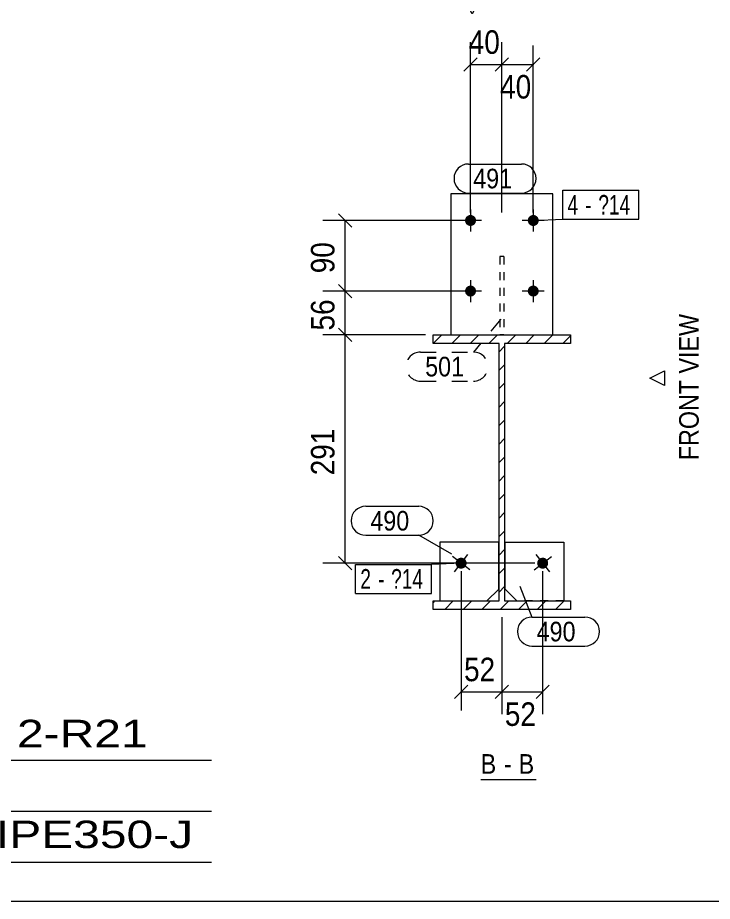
# Model space of a CAD drawing. Header units: millimetres. Extents: x 2 to 825, y 1 to 579.
# Drawn here: x 242.8 to 331.4, y 5 to 117.7 of the extents above; entities that cross this region are included whole.
import ezdxf

# ---------------------------------------------------------------- set-up
doc = ezdxf.new("R2010")
doc.units = ezdxf.units.MM
for name, pattern in [('XKITLINE00', [0]), ('XKITLINE01', [4, 1, -1, 1, -1]), ('XKITLINE02', [4, 2, -2])]:
    doc.linetypes.add(name, pattern=pattern)
for name, color, linetype, lineweight in [('Bolt', 3, 'Continuous', 0), ('BoltMark', 7, 'Continuous', 0), ('Dimensions', 7, 'Continuous', 0), ('DrawingSheet', 5, 'Continuous', 0), ('OtherObjectType', 7, 'Continuous', 0), ('Part', 2, 'Continuous', 0), ('PartMark', 7, 'Continuous', 0)]:
    doc.layers.add(name, color=color, linetype=linetype, lineweight=lineweight)
doc.styles.add('ARIAL', font='ARIAL.TTF')
doc.styles.add('ARIAL_NARROW', font='ARIALN.TTF')

# ---------------------------------------------------------------- blocks, each defined once
blk = doc.blocks.new('*A1')
at = {"layer": 'Part', "color": 7, "linetype": 'XKITLINE00', "lineweight": 0}
for p, q in [((295.78, 76.12), (296.88, 77.22)), ((298.14, 76.12), (299.24, 77.22)), ((300.5, 76.12), (301.6, 77.22)), ((302.86, 76.12), (303.96, 77.22)), ((305.21, 76.12), (306.31, 77.22)), ((307.57, 76.12), (308.67, 77.22)), ((309.93, 76.12), (311.03, 77.22)), ((312.29, 76.12), (313.28, 77.12)), ((295.78, 76.12), (295.78, 76.12)), ((304.18, 75.09), (304.88, 75.79)), ((304.18, 72.73), (304.88, 73.43)), ((304.18, 70.38), (304.88, 71.08)), ((304.18, 68.02), (304.88, 68.72)), ((304.18, 65.66), (304.88, 66.36)), ((304.18, 63.3), (304.88, 64)), ((304.18, 60.95), (304.88, 61.65)), ((304.18, 58.59), (304.88, 59.29)), ((304.18, 56.23), (304.88, 56.93)), ((304.18, 53.87), (304.88, 54.57)), ((304.18, 51.52), (304.88, 52.22)), ((304.18, 49.16), (304.88, 49.86)), ((304.18, 46.8), (304.88, 47.5)), ((304.18, 44.44), (304.88, 45.14)), ((295.79, 43.12), (295.99, 43.32)), ((297.24, 42.22), (298.34, 43.32)), ((299.6, 42.22), (300.7, 43.32)), ((301.96, 42.22), (303.06, 43.32)), ((304.32, 42.22), (305.42, 43.32)), ((306.67, 42.22), (307.77, 43.32)), ((309.03, 42.22), (310.13, 43.32)), ((311.39, 42.22), (312.49, 43.32))]:
    blk.add_line(p, q, dxfattribs=at)
blk = doc.blocks.new('*A114')
at = {"layer": 'Bolt'}
blk.add_hatch(color=3, dxfattribs=at).paths.add_polyline_path([(298.88, 47.59), (298.85, 47.61), (298.83, 47.64), (298.81, 47.66), (298.78, 47.69), (298.76, 47.72), (298.74, 47.74), (298.73, 47.77), (298.71, 47.8), (298.7, 47.83), (298.68, 47.87), (298.67, 47.9), (298.66, 47.93), (298.65, 47.96), (298.65, 48), (298.64, 48.03), (298.64, 48.07), (298.63, 48.1), (298.63, 48.14), (298.64, 48.17), (298.64, 48.2), (298.64, 48.24), (298.65, 48.27), (298.66, 48.3), (298.67, 48.34), (298.68, 48.37), (298.69, 48.4), (298.71, 48.43), (298.73, 48.46), (298.74, 48.49), (298.76, 48.52), (298.78, 48.55), (298.8, 48.58), (298.83, 48.6), (298.85, 48.63), (298.88, 48.65), (298.9, 48.67), (298.93, 48.69), (298.96, 48.71), (298.99, 48.73), (299.02, 48.74), (299.05, 48.76), (299.08, 48.77), (299.11, 48.78), (299.15, 48.79), (299.18, 48.8), (299.21, 48.81), (299.25, 48.81), (299.28, 48.82), (299.32, 48.82), (299.35, 48.82), (299.38, 48.82), (299.42, 48.81), (299.45, 48.81), (299.49, 48.8), (299.52, 48.79), (299.55, 48.78), (299.59, 48.77), (299.62, 48.76), (299.65, 48.75), (299.68, 48.73), (299.71, 48.71), (299.74, 48.69), (299.76, 48.67), (299.79, 48.65), (299.82, 48.63), (299.84, 48.6), (299.86, 48.58), (299.89, 48.55), (299.91, 48.52), (299.93, 48.49), (299.94, 48.47), (299.96, 48.44), (299.97, 48.4), (299.99, 48.37), (300, 48.34), (300.01, 48.31), (300.02, 48.27), (300.02, 48.24), (300.03, 48.21), (300.03, 48.17), (300.03, 48.14), (300.03, 48.1), (300.03, 48.07), (300.03, 48.03), (300.02, 48), (300.02, 47.97), (300.01, 47.93), (300, 47.9), (299.99, 47.87), (299.98, 47.84), (299.96, 47.81), (299.94, 47.78), (299.93, 47.75), (299.91, 47.72), (299.89, 47.69), (299.87, 47.66), (299.84, 47.64), (299.82, 47.61), (299.79, 47.59), (299.77, 47.57), (299.74, 47.55), (299.71, 47.53), (299.68, 47.51), (299.65, 47.49), (299.62, 47.48), (299.59, 47.47), (299.56, 47.46), (299.52, 47.45), (299.49, 47.44), (299.46, 47.43), (299.42, 47.42), (299.39, 47.42), (299.35, 47.42), (299.32, 47.42), (299.28, 47.42), (299.25, 47.42), (299.22, 47.43), (299.18, 47.44), (299.15, 47.44), (299.12, 47.45), (299.08, 47.47), (299.05, 47.48), (299.02, 47.49), (298.99, 47.51), (298.96, 47.53), (298.93, 47.55), (298.91, 47.57)], flags=17)
at = {"layer": 'Bolt', "color": 3, "linetype": 'XKITLINE00', "lineweight": 0}
for p, q in [((300.44, 47.26), (298.23, 48.98)), ((298.48, 47.01), (300.19, 49.22))]:
    blk.add_line(p, q, dxfattribs=at)
blk = doc.blocks.new('*A115')
at = {"layer": 'Bolt'}
blk.add_hatch(color=3, dxfattribs=at).paths.add_polyline_path([(309.33, 48.69), (309.36, 48.71), (309.39, 48.73), (309.42, 48.75), (309.45, 48.76), (309.48, 48.77), (309.52, 48.78), (309.55, 48.79), (309.58, 48.8), (309.62, 48.81), (309.65, 48.81), (309.68, 48.82), (309.72, 48.82), (309.75, 48.82), (309.79, 48.82), (309.82, 48.81), (309.86, 48.81), (309.89, 48.8), (309.92, 48.79), (309.96, 48.78), (309.99, 48.77), (310.02, 48.76), (310.05, 48.74), (310.08, 48.73), (310.11, 48.71), (310.14, 48.69), (310.17, 48.67), (310.19, 48.65), (310.22, 48.63), (310.24, 48.6), (310.27, 48.58), (310.29, 48.55), (310.31, 48.52), (310.33, 48.49), (310.34, 48.46), (310.36, 48.43), (310.38, 48.4), (310.39, 48.37), (310.4, 48.34), (310.41, 48.3), (310.42, 48.27), (310.42, 48.24), (310.43, 48.2), (310.43, 48.17), (310.43, 48.14), (310.43, 48.1), (310.43, 48.07), (310.43, 48.03), (310.42, 48), (310.42, 47.96), (310.41, 47.93), (310.4, 47.9), (310.39, 47.87), (310.37, 47.83), (310.36, 47.8), (310.34, 47.77), (310.33, 47.74), (310.31, 47.72), (310.29, 47.69), (310.26, 47.66), (310.24, 47.64), (310.22, 47.61), (310.19, 47.59), (310.16, 47.57), (310.14, 47.55), (310.11, 47.53), (310.08, 47.51), (310.05, 47.49), (310.02, 47.48), (309.99, 47.47), (309.95, 47.45), (309.92, 47.44), (309.89, 47.44), (309.85, 47.43), (309.82, 47.42), (309.78, 47.42), (309.75, 47.42), (309.72, 47.42), (309.68, 47.42), (309.65, 47.42), (309.61, 47.43), (309.58, 47.44), (309.55, 47.45), (309.51, 47.46), (309.48, 47.47), (309.45, 47.48), (309.42, 47.49), (309.39, 47.51), (309.36, 47.53), (309.33, 47.55), (309.3, 47.57), (309.28, 47.59), (309.25, 47.61), (309.23, 47.64), (309.2, 47.66), (309.18, 47.69), (309.16, 47.72), (309.14, 47.75), (309.13, 47.78), (309.11, 47.81), (309.09, 47.84), (309.08, 47.87), (309.07, 47.9), (309.06, 47.93), (309.05, 47.97), (309.04, 48), (309.04, 48.03), (309.04, 48.07), (309.03, 48.1), (309.03, 48.14), (309.04, 48.17), (309.04, 48.21), (309.05, 48.24), (309.05, 48.27), (309.06, 48.31), (309.07, 48.34), (309.08, 48.37), (309.1, 48.4), (309.11, 48.44), (309.13, 48.47), (309.14, 48.49), (309.16, 48.52), (309.18, 48.55), (309.21, 48.58), (309.23, 48.6), (309.25, 48.63), (309.28, 48.65), (309.31, 48.67)], flags=17)
at = {"layer": 'Bolt', "color": 3, "linetype": 'XKITLINE00', "lineweight": 0}
for p, q in [((308.63, 47.26), (310.84, 48.98)), ((308.88, 49.22), (310.59, 47.01))]:
    blk.add_line(p, q, dxfattribs=at)
blk = doc.blocks.new('*A116')
at = {"layer": 'Bolt'}
for points in [[(301.23, 91.79), (301.23, 91.75), (301.23, 91.72), (301.22, 91.68), (301.21, 91.65), (301.2, 91.62), (301.19, 91.58), (301.18, 91.55), (301.17, 91.52), (301.15, 91.49), (301.14, 91.46), (301.12, 91.43), (301.1, 91.4), (301.08, 91.38), (301.05, 91.35), (301.03, 91.32), (301, 91.3), (300.98, 91.28), (300.95, 91.26), (300.92, 91.24), (300.89, 91.22), (300.86, 91.2), (300.83, 91.19), (300.8, 91.17), (300.77, 91.16), (300.74, 91.15), (300.7, 91.14), (300.67, 91.13), (300.64, 91.13), (300.6, 91.12), (300.57, 91.12), (300.53, 91.12), (300.5, 91.12), (300.47, 91.12), (300.43, 91.13), (300.4, 91.13), (300.36, 91.14), (300.33, 91.15), (300.3, 91.16), (300.27, 91.17), (300.24, 91.19), (300.2, 91.2), (300.17, 91.22), (300.15, 91.24), (300.12, 91.26), (300.09, 91.28), (300.06, 91.3), (300.04, 91.32), (300.02, 91.35), (299.99, 91.38), (299.97, 91.4), (299.95, 91.43), (299.93, 91.46), (299.92, 91.49), (299.9, 91.52), (299.89, 91.55), (299.88, 91.58), (299.86, 91.62), (299.86, 91.65), (299.85, 91.68), (299.84, 91.72), (299.84, 91.75), (299.84, 91.79), (299.83, 91.82), (299.84, 91.85), (299.84, 91.89), (299.84, 91.92), (299.85, 91.96), (299.86, 91.99), (299.86, 92.02), (299.88, 92.06), (299.89, 92.09), (299.9, 92.12), (299.92, 92.15), (299.93, 92.18), (299.95, 92.21), (299.97, 92.24), (299.99, 92.26), (300.02, 92.29), (300.04, 92.31), (300.06, 92.34), (300.09, 92.36), (300.12, 92.38), (300.15, 92.4), (300.17, 92.42), (300.2, 92.44), (300.24, 92.45), (300.27, 92.47), (300.3, 92.48), (300.33, 92.49), (300.36, 92.5), (300.4, 92.51), (300.43, 92.51), (300.47, 92.52), (300.5, 92.52), (300.53, 92.52), (300.57, 92.52), (300.6, 92.52), (300.64, 92.51), (300.67, 92.51), (300.7, 92.5), (300.74, 92.49), (300.77, 92.48), (300.8, 92.47), (300.83, 92.45), (300.86, 92.44), (300.89, 92.42), (300.92, 92.4), (300.95, 92.38), (300.98, 92.36), (301, 92.34), (301.03, 92.31), (301.05, 92.29), (301.08, 92.26), (301.1, 92.24), (301.12, 92.21), (301.14, 92.18), (301.15, 92.15), (301.17, 92.12), (301.18, 92.09), (301.19, 92.06), (301.2, 92.02), (301.21, 91.99), (301.22, 91.96), (301.23, 91.92), (301.23, 91.89), (301.23, 91.85), (301.23, 91.82)], [(309.23, 91.79), (309.23, 91.75), (309.23, 91.72), (309.22, 91.68), (309.21, 91.65), (309.2, 91.62), (309.19, 91.58), (309.18, 91.55), (309.17, 91.52), (309.15, 91.49), (309.14, 91.46), (309.12, 91.43), (309.1, 91.4), (309.08, 91.38), (309.05, 91.35), (309.03, 91.32), (309, 91.3), (308.98, 91.28), (308.95, 91.26), (308.92, 91.24), (308.89, 91.22), (308.86, 91.2), (308.83, 91.19), (308.8, 91.17), (308.77, 91.16), (308.74, 91.15), (308.7, 91.14), (308.67, 91.13), (308.64, 91.13), (308.6, 91.12), (308.57, 91.12), (308.53, 91.12), (308.5, 91.12), (308.47, 91.12), (308.43, 91.13), (308.4, 91.13), (308.36, 91.14), (308.33, 91.15), (308.3, 91.16), (308.27, 91.17), (308.24, 91.19), (308.2, 91.2), (308.17, 91.22), (308.15, 91.24), (308.12, 91.26), (308.09, 91.28), (308.06, 91.3), (308.04, 91.32), (308.02, 91.35), (307.99, 91.38), (307.97, 91.4), (307.95, 91.43), (307.93, 91.46), (307.92, 91.49), (307.9, 91.52), (307.89, 91.55), (307.88, 91.58), (307.86, 91.62), (307.86, 91.65), (307.85, 91.68), (307.84, 91.72), (307.84, 91.75), (307.84, 91.79), (307.83, 91.82), (307.84, 91.85), (307.84, 91.89), (307.84, 91.92), (307.85, 91.96), (307.86, 91.99), (307.86, 92.02), (307.88, 92.06), (307.89, 92.09), (307.9, 92.12), (307.92, 92.15), (307.93, 92.18), (307.95, 92.21), (307.97, 92.24), (307.99, 92.26), (308.02, 92.29), (308.04, 92.31), (308.06, 92.34), (308.09, 92.36), (308.12, 92.38), (308.15, 92.4), (308.17, 92.42), (308.2, 92.44), (308.24, 92.45), (308.27, 92.47), (308.3, 92.48), (308.33, 92.49), (308.36, 92.5), (308.4, 92.51), (308.43, 92.51), (308.47, 92.52), (308.5, 92.52), (308.53, 92.52), (308.57, 92.52), (308.6, 92.52), (308.64, 92.51), (308.67, 92.51), (308.7, 92.5), (308.74, 92.49), (308.77, 92.48), (308.8, 92.47), (308.83, 92.45), (308.86, 92.44), (308.89, 92.42), (308.92, 92.4), (308.95, 92.38), (308.98, 92.36), (309, 92.34), (309.03, 92.31), (309.05, 92.29), (309.08, 92.26), (309.1, 92.24), (309.12, 92.21), (309.14, 92.18), (309.15, 92.15), (309.17, 92.12), (309.18, 92.09), (309.19, 92.06), (309.2, 92.02), (309.21, 91.99), (309.22, 91.96), (309.23, 91.92), (309.23, 91.89), (309.23, 91.85), (309.23, 91.82)], [(301.23, 82.79), (301.23, 82.75), (301.23, 82.72), (301.22, 82.68), (301.21, 82.65), (301.2, 82.62), (301.19, 82.58), (301.18, 82.55), (301.17, 82.52), (301.15, 82.49), (301.14, 82.46), (301.12, 82.43), (301.1, 82.4), (301.08, 82.38), (301.05, 82.35), (301.03, 82.32), (301, 82.3), (300.98, 82.28), (300.95, 82.26), (300.92, 82.24), (300.89, 82.22), (300.86, 82.2), (300.83, 82.19), (300.8, 82.17), (300.77, 82.16), (300.74, 82.15), (300.7, 82.14), (300.67, 82.13), (300.64, 82.13), (300.6, 82.12), (300.57, 82.12), (300.53, 82.12), (300.5, 82.12), (300.47, 82.12), (300.43, 82.13), (300.4, 82.13), (300.36, 82.14), (300.33, 82.15), (300.3, 82.16), (300.27, 82.17), (300.24, 82.19), (300.2, 82.2), (300.17, 82.22), (300.15, 82.24), (300.12, 82.26), (300.09, 82.28), (300.06, 82.3), (300.04, 82.32), (300.02, 82.35), (299.99, 82.38), (299.97, 82.4), (299.95, 82.43), (299.93, 82.46), (299.92, 82.49), (299.9, 82.52), (299.89, 82.55), (299.88, 82.58), (299.86, 82.62), (299.86, 82.65), (299.85, 82.68), (299.84, 82.72), (299.84, 82.75), (299.84, 82.79), (299.83, 82.82), (299.84, 82.85), (299.84, 82.89), (299.84, 82.92), (299.85, 82.96), (299.86, 82.99), (299.86, 83.02), (299.88, 83.06), (299.89, 83.09), (299.9, 83.12), (299.92, 83.15), (299.93, 83.18), (299.95, 83.21), (299.97, 83.24), (299.99, 83.26), (300.02, 83.29), (300.04, 83.31), (300.06, 83.34), (300.09, 83.36), (300.12, 83.38), (300.15, 83.4), (300.17, 83.42), (300.2, 83.44), (300.24, 83.45), (300.27, 83.47), (300.3, 83.48), (300.33, 83.49), (300.36, 83.5), (300.4, 83.51), (300.43, 83.51), (300.47, 83.52), (300.5, 83.52), (300.53, 83.52), (300.57, 83.52), (300.6, 83.52), (300.64, 83.51), (300.67, 83.51), (300.7, 83.5), (300.74, 83.49), (300.77, 83.48), (300.8, 83.47), (300.83, 83.45), (300.86, 83.44), (300.89, 83.42), (300.92, 83.4), (300.95, 83.38), (300.98, 83.36), (301, 83.34), (301.03, 83.31), (301.05, 83.29), (301.08, 83.26), (301.1, 83.24), (301.12, 83.21), (301.14, 83.18), (301.15, 83.15), (301.17, 83.12), (301.18, 83.09), (301.19, 83.06), (301.2, 83.02), (301.21, 82.99), (301.22, 82.96), (301.23, 82.92), (301.23, 82.89), (301.23, 82.85), (301.23, 82.82)], [(309.23, 82.79), (309.23, 82.75), (309.23, 82.72), (309.22, 82.68), (309.21, 82.65), (309.2, 82.62), (309.19, 82.58), (309.18, 82.55), (309.17, 82.52), (309.15, 82.49), (309.14, 82.46), (309.12, 82.43), (309.1, 82.4), (309.08, 82.38), (309.05, 82.35), (309.03, 82.32), (309, 82.3), (308.98, 82.28), (308.95, 82.26), (308.92, 82.24), (308.89, 82.22), (308.86, 82.2), (308.83, 82.19), (308.8, 82.17), (308.77, 82.16), (308.74, 82.15), (308.7, 82.14), (308.67, 82.13), (308.64, 82.13), (308.6, 82.12), (308.57, 82.12), (308.53, 82.12), (308.5, 82.12), (308.47, 82.12), (308.43, 82.13), (308.4, 82.13), (308.36, 82.14), (308.33, 82.15), (308.3, 82.16), (308.27, 82.17), (308.24, 82.19), (308.2, 82.2), (308.17, 82.22), (308.15, 82.24), (308.12, 82.26), (308.09, 82.28), (308.06, 82.3), (308.04, 82.32), (308.02, 82.35), (307.99, 82.38), (307.97, 82.4), (307.95, 82.43), (307.93, 82.46), (307.92, 82.49), (307.9, 82.52), (307.89, 82.55), (307.88, 82.58), (307.86, 82.62), (307.86, 82.65), (307.85, 82.68), (307.84, 82.72), (307.84, 82.75), (307.84, 82.79), (307.83, 82.82), (307.84, 82.85), (307.84, 82.89), (307.84, 82.92), (307.85, 82.96), (307.86, 82.99), (307.86, 83.02), (307.88, 83.06), (307.89, 83.09), (307.9, 83.12), (307.92, 83.15), (307.93, 83.18), (307.95, 83.21), (307.97, 83.24), (307.99, 83.26), (308.02, 83.29), (308.04, 83.31), (308.06, 83.34), (308.09, 83.36), (308.12, 83.38), (308.15, 83.4), (308.17, 83.42), (308.2, 83.44), (308.24, 83.45), (308.27, 83.47), (308.3, 83.48), (308.33, 83.49), (308.36, 83.5), (308.4, 83.51), (308.43, 83.51), (308.47, 83.52), (308.5, 83.52), (308.53, 83.52), (308.57, 83.52), (308.6, 83.52), (308.64, 83.51), (308.67, 83.51), (308.7, 83.5), (308.74, 83.49), (308.77, 83.48), (308.8, 83.47), (308.83, 83.45), (308.86, 83.44), (308.89, 83.42), (308.92, 83.4), (308.95, 83.38), (308.98, 83.36), (309, 83.34), (309.03, 83.31), (309.05, 83.29), (309.08, 83.26), (309.1, 83.24), (309.12, 83.21), (309.14, 83.18), (309.15, 83.15), (309.17, 83.12), (309.18, 83.09), (309.19, 83.06), (309.2, 83.02), (309.21, 82.99), (309.22, 82.96), (309.23, 82.92), (309.23, 82.89), (309.23, 82.85), (309.23, 82.82)]]:
    blk.add_hatch(color=3, dxfattribs=at).paths.add_polyline_path(points, flags=17)
at = {"layer": 'Bolt', "color": 3, "linetype": 'XKITLINE00', "lineweight": 0}
for p, q in [((300.53, 93.22), (300.53, 90.42)), ((308.53, 93.22), (308.53, 90.42)), ((301.93, 91.82), (299.13, 91.82)), ((309.93, 91.82), (307.13, 91.82)), ((300.53, 84.22), (300.53, 81.42)), ((308.53, 84.22), (308.53, 81.42)), ((301.93, 82.82), (299.13, 82.82)), ((309.93, 82.82), (307.13, 82.82))]:
    blk.add_line(p, q, dxfattribs=at)
blk = doc.blocks.new('*A117')
at = {"layer": 'Part', "color": 2, "linetype": 'XKITLINE00', "lineweight": 0}
for p, q in [((295.78, 76.12), (295.78, 77.22)), ((295.78, 77.22), (313.28, 77.22)), ((313.28, 77.22), (313.28, 76.12)), ((304.18, 76.12), (295.78, 76.12)), ((304.18, 43.32), (304.18, 76.12)), ((313.28, 76.12), (304.88, 76.12)), ((304.88, 76.12), (304.88, 43.32)), ((295.78, 42.22), (295.78, 43.32)), ((295.78, 43.32), (304.18, 43.32)), ((304.88, 43.32), (313.28, 43.32)), ((313.28, 43.32), (313.28, 42.22)), ((313.28, 42.22), (295.78, 42.22))]:
    blk.add_line(p, q, dxfattribs=at)
blk = doc.blocks.new('*A118')
at = {"layer": 'Part', "color": 2, "linetype": 'XKITLINE00', "lineweight": 0}
for p, q in [((304.13, 50.82), (296.63, 50.82)), ((296.63, 50.82), (296.63, 43.32)), ((304.13, 44.82), (304.13, 50.82)), ((302.63, 43.32), (304.13, 44.82))]:
    blk.add_line(p, q, dxfattribs=at)
at = {"layer": 'Part', "color": 7, "linetype": 'XKITLINE01', "lineweight": 0}
blk.add_line((296.63, 43.32), (302.63, 43.32), dxfattribs=at)
blk = doc.blocks.new('*A119')
at = {"layer": 'Part', "color": 2, "linetype": 'XKITLINE00', "lineweight": 0}
for p, q in [((304.93, 44.82), (304.93, 50.82)), ((304.93, 50.82), (312.43, 50.82)), ((312.43, 50.82), (312.43, 43.32)), ((306.43, 43.32), (304.93, 44.82))]:
    blk.add_line(p, q, dxfattribs=at)
at = {"layer": 'Part', "color": 7, "linetype": 'XKITLINE01', "lineweight": 0}
blk.add_line((312.43, 43.32), (306.43, 43.32), dxfattribs=at)
blk = doc.blocks.new('*A120')
at = {"layer": 'Part', "color": 7, "linetype": 'XKITLINE01', "lineweight": 0}
for p, q in [((304.78, 87.22), (304.28, 87.22)), ((304.28, 87.22), (304.28, 77.22)), ((304.78, 87.22), (304.78, 77.22)), ((304.78, 77.22), (304.28, 77.22))]:
    blk.add_line(p, q, dxfattribs=at)
blk = doc.blocks.new('*A121')
at = {"layer": 'Part', "color": 2, "linetype": 'XKITLINE00', "lineweight": 0}
for p, q in [((311.03, 95.22), (298.03, 95.22)), ((298.03, 95.22), (298.03, 77.22)), ((311.03, 77.22), (311.03, 95.22))]:
    blk.add_line(p, q, dxfattribs=at)
at = {"layer": 'Part', "color": 7, "linetype": 'XKITLINE01', "lineweight": 0}
blk.add_line((298.03, 77.22), (311.03, 77.22), dxfattribs=at)
blk = doc.blocks.new('*A140')
at = {"layer": 'DrawingSheet', "color": 5, "linetype": 'XKITLINE00', "lineweight": 0}
blk.add_line((5, 5), (825, 5), dxfattribs=at)
blk = doc.blocks.new('*A144')
at = {"layer": 'OtherObjectType', "color": 6, "linetype": 'XKITLINE00', "lineweight": 0}
for p, q in [((217.5, 23), (267.5, 23)), ((217.5, 16.5), (267.5, 16.5)), ((217.5, 10), (267.5, 10))]:
    blk.add_line(p, q, dxfattribs=at)
at = {"layer": 'OtherObjectType', "color": 6, "style": 'ARIAL_NARROW'}
for s, width, p in [('2-R21', 1.525501, (242.69, 24.65)), ('MARK:', 1.275, (218.27, 24.58)), ('QTY:', 1.275, (217.5, 18.19)), ('1', 1.525501, (236.99, 18.05)), ('DESC.:', 1.275, (217.29, 11.63)), ('IPE350-J', 1.525501, (240, 11.79))]:
    blk.add_text(s, height=3.5, dxfattribs=dict(at, width=width)).set_placement(p)
blk = doc.blocks.new('*A247')
at = {"layer": 'Dimensions', "color": 7, "linetype": 'XKITLINE00', "lineweight": 0}
for p, q in [((283.69, 78.07), (285.38, 76.37)), ((294.78, 77.22), (281.68, 77.22)), ((284.53, 48.12), (284.53, 77.22)), ((283.69, 48.97), (285.38, 47.27)), ((308.73, 48.12), (281.68, 48.12))]:
    blk.add_line(p, q, dxfattribs=at)
at = {"layer": 'Dimensions', "color": 3}
for p in [(284.53, 77.22), (284.53, 48.12)]:
    blk.add_point(p, dxfattribs=at)
at = {"layer": 'Dimensions', "color": 3, "style": 'ARIAL', "width": 0.85}
blk.add_text('291', height=3, rotation=90.0002, dxfattribs=at).set_placement((283.18, 59.33))
blk = doc.blocks.new('*A248')
at = {"layer": 'Dimensions', "color": 7, "linetype": 'XKITLINE00', "lineweight": 0}
for p, q in [((283.69, 83.67), (285.38, 81.97)), ((299.53, 82.82), (281.68, 82.82)), ((284.53, 77.22), (284.53, 82.82)), ((283.69, 78.07), (285.38, 76.37)), ((294.78, 77.22), (281.68, 77.22))]:
    blk.add_line(p, q, dxfattribs=at)
at = {"layer": 'Dimensions', "color": 3}
for p in [(284.53, 82.82), (284.53, 77.22)]:
    blk.add_point(p, dxfattribs=at)
at = {"layer": 'Dimensions', "color": 3, "style": 'ARIAL', "width": 0.85}
blk.add_text('56', height=3, rotation=90.0002, dxfattribs=at).set_placement((283.18, 77.79))
blk = doc.blocks.new('*A249')
at = {"layer": 'Dimensions', "color": 7, "linetype": 'XKITLINE00', "lineweight": 0}
for p, q in [((283.69, 92.67), (285.38, 90.97)), ((299.53, 91.82), (281.68, 91.82)), ((284.53, 82.82), (284.53, 91.82)), ((283.69, 83.67), (285.38, 81.97)), ((299.53, 82.82), (281.68, 82.82))]:
    blk.add_line(p, q, dxfattribs=at)
at = {"layer": 'Dimensions', "color": 3}
for p in [(284.53, 91.82), (284.53, 82.82)]:
    blk.add_point(p, dxfattribs=at)
at = {"layer": 'Dimensions', "color": 3, "style": 'ARIAL', "width": 0.85}
blk.add_text('90', height=3, rotation=90.0002, dxfattribs=at).set_placement((283.18, 85.09))
blk = doc.blocks.new('*A250')
at = {"layer": 'Dimensions', "color": 7, "linetype": 'XKITLINE00', "lineweight": 0}
for p, q in [((299.33, 47.12), (299.33, 29.32)), ((304.53, 41.22), (304.53, 29.32)), ((300.18, 32.57), (298.49, 30.87)), ((299.33, 31.72), (304.53, 31.72)), ((305.38, 32.57), (303.69, 30.87))]:
    blk.add_line(p, q, dxfattribs=at)
at = {"layer": 'Dimensions', "color": 3}
for p in [(299.33, 31.72), (304.53, 31.72)]:
    blk.add_point(p, dxfattribs=at)
at = {"layer": 'Dimensions', "color": 3, "style": 'ARIAL', "width": 0.85}
blk.add_text('52', height=3, dxfattribs=at).set_placement((299.71, 33.07))
blk = doc.blocks.new('*A251')
at = {"layer": 'Dimensions', "color": 7, "linetype": 'XKITLINE00', "lineweight": 0}
for p, q in [((309.73, 47.12), (309.73, 28.87)), ((304.53, 41.22), (304.53, 28.87)), ((305.38, 32.57), (303.69, 30.87)), ((304.53, 31.72), (309.73, 31.72)), ((310.58, 32.57), (308.89, 30.87))]:
    blk.add_line(p, q, dxfattribs=at)
at = {"layer": 'Dimensions', "color": 3}
for p in [(304.53, 31.72), (309.73, 31.72)]:
    blk.add_point(p, dxfattribs=at)
at = {"layer": 'Dimensions', "color": 3, "style": 'ARIAL', "width": 0.85}
blk.add_text('52', height=3, dxfattribs=at).set_placement((304.91, 27.37))
blk = doc.blocks.new('*A252')
at = {"layer": 'Dimensions', "color": 7, "linetype": 'XKITLINE00', "lineweight": 0}
for p, q in [((300.53, 92.82), (300.53, 114.57)), ((304.53, 92.82), (304.53, 114.57)), ((301.38, 112.57), (299.69, 110.87)), ((300.53, 111.72), (304.53, 111.72)), ((305.38, 112.57), (303.69, 110.87))]:
    blk.add_line(p, q, dxfattribs=at)
at = {"layer": 'Dimensions', "color": 3}
for p in [(300.53, 111.72), (304.53, 111.72)]:
    blk.add_point(p, dxfattribs=at)
at = {"layer": 'Dimensions', "color": 3, "style": 'ARIAL', "width": 0.85}
blk.add_text('40', height=3, dxfattribs=at).set_placement((300.31, 113.07))
blk = doc.blocks.new('*A253')
at = {"layer": 'Dimensions', "color": 7, "linetype": 'XKITLINE00', "lineweight": 0}
for p, q in [((304.53, 92.82), (304.53, 114.12)), ((308.53, 92.82), (308.53, 114.12)), ((305.38, 112.57), (303.69, 110.87)), ((304.53, 111.72), (308.53, 111.72)), ((309.38, 112.57), (307.69, 110.87))]:
    blk.add_line(p, q, dxfattribs=at)
at = {"layer": 'Dimensions', "color": 3}
for p in [(304.53, 111.72), (308.53, 111.72)]:
    blk.add_point(p, dxfattribs=at)
at = {"layer": 'Dimensions', "color": 3, "style": 'ARIAL', "width": 0.85}
blk.add_text('40', height=3, dxfattribs=at).set_placement((304.31, 107.37))
blk = doc.blocks.new('*A254')
at = {"layer": 'BoltMark', "color": 7, "linetype": 'XKITLINE00', "lineweight": 0}
for p, q in [((285.88, 47.97), (295.57, 47.97)), ((285.88, 44.27), (285.88, 47.97)), ((299.33, 48.12), (295.57, 47.97)), ((295.57, 44.27), (295.57, 47.97)), ((285.88, 44.27), (295.57, 44.27))]:
    blk.add_line(p, q, dxfattribs=at)
at = {"layer": 'BoltMark', "color": 3, "style": 'ARIAL_NARROW', "width": 0.85}
for s, p in [('2', (286.48, 44.87)), ('?14', (290.41, 44.87)), ('-', (288.75, 44.87))]:
    blk.add_text(s, height=2.5, dxfattribs=at).set_placement(p)
blk = doc.blocks.new('*A255')
at = {"layer": 'BoltMark', "color": 7, "linetype": 'XKITLINE00', "lineweight": 0}
for p, q in [((312.3, 95.67), (321.99, 95.67)), ((312.3, 91.97), (312.3, 95.67)), ((321.99, 91.97), (321.99, 95.67)), ((308.53, 91.82), (312.3, 91.97)), ((312.3, 91.97), (321.99, 91.97))]:
    blk.add_line(p, q, dxfattribs=at)
at = {"layer": 'BoltMark', "color": 3, "style": 'ARIAL_NARROW', "width": 0.85}
for s, p in [('4', (312.9, 92.57)), ('?14', (316.83, 92.57)), ('-', (315.17, 92.57))]:
    blk.add_text(s, height=2.5, dxfattribs=at).set_placement(p)
blk = doc.blocks.new('*A256')
at = {"layer": 'PartMark', "color": 7, "linetype": 'XKITLINE02', "lineweight": 0}
for p, q in [((304.41, 79.25), (300.91, 75.04)), ((294.15, 75.04), (300.91, 75.04)), ((294.15, 71.34), (300.91, 71.34))]:
    blk.add_line(p, q, dxfattribs=at)
for centre, start, end in [((294.15, 73.19), 90, 270), ((300.91, 73.19), 270, 90)]:
    blk.add_arc(centre, 1.85, start, end, dxfattribs=at)
at = {"layer": 'PartMark', "color": 3, "style": 'ARIAL', "width": 0.85}
blk.add_text('501', height=2.5, dxfattribs=at).set_placement((294.75, 71.94))
blk = doc.blocks.new('*A257')
at = {"layer": 'PartMark', "color": 7, "linetype": 'XKITLINE00', "lineweight": 0}
for p, q in [((300.28, 99.02), (307.05, 99.02)), ((300.28, 95.32), (307.05, 95.32))]:
    blk.add_line(p, q, dxfattribs=at)
for centre, start, end in [((300.28, 97.17), 90, 270), ((307.05, 97.17), 270, 90)]:
    blk.add_arc(centre, 1.85, start, end, dxfattribs=at)
at = {"layer": 'PartMark', "color": 3, "style": 'ARIAL', "width": 0.85}
blk.add_text('491', height=2.5, dxfattribs=at).set_placement((300.88, 95.92))
blk = doc.blocks.new('*A258')
at = {"layer": 'PartMark', "color": 7, "linetype": 'XKITLINE00', "lineweight": 0}
for p, q in [((287.16, 55.38), (293.92, 55.38)), ((287.16, 51.68), (293.92, 51.68)), ((298.16, 49.29), (293.92, 51.68))]:
    blk.add_line(p, q, dxfattribs=at)
for centre, start, end in [((287.16, 53.53), 90, 270), ((293.92, 53.53), 270, 90)]:
    blk.add_arc(centre, 1.85, start, end, dxfattribs=at)
at = {"layer": 'PartMark', "color": 3, "style": 'ARIAL', "width": 0.85}
blk.add_text('490', height=2.5, dxfattribs=at).set_placement((287.76, 52.28))
blk = doc.blocks.new('*A259')
at = {"layer": 'PartMark', "color": 7, "linetype": 'XKITLINE00', "lineweight": 0}
for p, q in [((306.81, 45.2), (308.37, 41.25)), ((308.37, 41.25), (315.13, 41.25)), ((308.37, 37.55), (315.13, 37.55))]:
    blk.add_line(p, q, dxfattribs=at)
for centre, start, end in [((308.37, 39.4), 90, 270), ((315.13, 39.4), 270, 90)]:
    blk.add_arc(centre, 1.85, start, end, dxfattribs=at)
at = {"layer": 'PartMark', "color": 3, "style": 'ARIAL', "width": 0.85}
blk.add_text('490', height=2.5, dxfattribs=at).set_placement((308.97, 38.15))
blk = doc.blocks.new('*A260')
at = {"layer": 'OtherObjectType', "color": 7, "linetype": 'XKITLINE00', "lineweight": 0}
for p, q in [((300.74, 118.17), (299.8, 120.04)), ((299.8, 120.04), (301.68, 120.04)), ((301.68, 120.04), (300.74, 118.17)), ((300.74, 118.17), (300.74, 118.17)), ((323.39, 71.72), (325.27, 72.66)), ((325.27, 72.66), (325.27, 70.78)), ((325.27, 70.78), (323.39, 71.72)), ((323.39, 71.72), (323.39, 71.72)), ((301.83, 20.52), (308.89, 20.52))]:
    blk.add_line(p, q, dxfattribs=at)
at = {"layer": 'OtherObjectType', "color": 7, "style": 'ARIAL', "width": 0.85}
for s, p in [('TOP VIEW', (292.59, 121.92)), ('B', (301.83, 21.27)), ('B', (306.67, 21.27)), ('-', (304.81, 21.27))]:
    blk.add_text(s, height=2.5, dxfattribs=at).set_placement(p)
blk.add_text('FRONT VIEW', height=2.5, rotation=90, dxfattribs=at).set_placement((329.64, 61.26))

msp = doc.modelspace()

# ---------------------------------------------------------------- block references
at = {"lineweight": 0}
for name in ['*A140', '*A252', '*A253', '*A257', '*A121', '*A255', '*A249', '*A116', '*A120', '*A248', '*A256', '*A247', '*A1', '*A117', '*A258', '*A118', '*A119', '*A114', '*A115', '*A254', '*A250', '*A251', '*A259', '*A144']:
    msp.add_blockref(name, (0, 0), dxfattribs=at)
at = {"layer": 'OtherObjectType', "lineweight": 0}
msp.add_blockref('*A260', (0, 0), dxfattribs=at)

doc.saveas('drawing.dxf')
